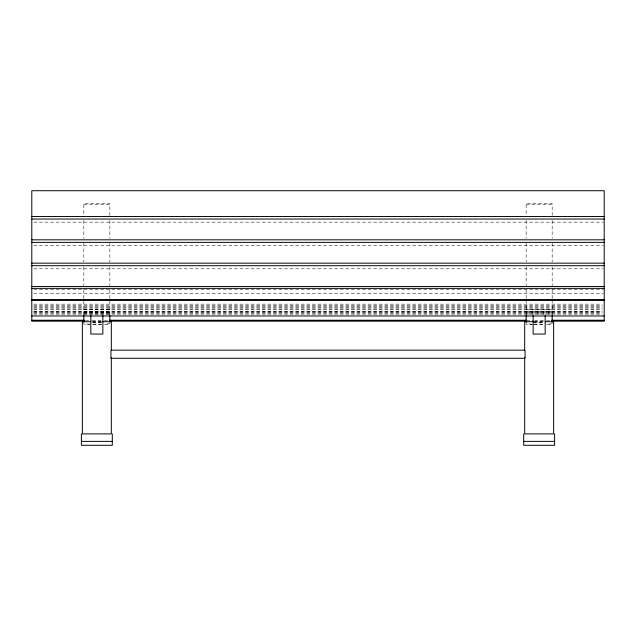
<?xml version="1.0" encoding="UTF-8"?>
<svg xmlns="http://www.w3.org/2000/svg" width="636" height="636" viewBox="0 0 636 636"><rect width="100%" height="100%" fill="white"/><g stroke="black" fill="none" stroke-linecap="round" stroke-linejoin="round"><path stroke-width="0.48" stroke-dasharray="3.18 2.39" d="M109.853 323.732L104.081 324.217M552.167 323.732L546.396 324.217M89.604 324.217L83.833 323.732M531.919 324.217L526.147 323.732M533.898 324.169L542.905 324.137M93.094 324.137L102.102 324.169M83.833 204.538L109.853 204.538M526.147 204.538L552.167 204.538M33.788 222.155L603.206 222.155M33.788 245.48L603.206 245.48M33.788 268.813L603.206 268.813M33.788 289.595L603.206 289.595M33.788 293.395L603.206 293.395M33.788 304.159L602.212 304.159M33.788 305.391L602.212 305.391M33.788 306.798L602.212 306.798M33.788 307.26L602.212 307.26M33.788 308.913L602.212 308.913M33.788 309.247L602.212 309.247M83.833 309.597L109.853 309.597M526.147 309.597L552.167 309.597M83.833 311.394L109.853 311.394M526.147 311.394L552.167 311.394M33.788 311.489L602.212 311.489M33.788 311.831L602.212 311.831M83.833 312.204L109.853 312.204M526.147 312.204L552.167 312.204M33.788 312.308L602.212 312.308M33.788 313.127L602.212 313.127M83.833 313.969L109.853 313.969M526.147 313.969L552.167 313.969M33.788 314.144L602.212 314.144M85.463 320.242L91.425 320.242M92.419 320.242L103.35 320.242M104.344 320.242L109.312 320.242M526.688 320.242L533.644 320.242M534.638 320.242L545.569 320.242M546.562 320.242L550.538 320.242M92.419 321.172L101.363 321.172M534.638 321.172L543.581 321.172M92.506 321.641L102.142 321.641M533.858 321.641L543.494 321.641M92.681 322.388L101.935 322.388M534.065 322.388L543.319 322.388M92.681 322.42L101.935 322.42M533.143 322.42L543.319 322.42M90.829 324.249L83.833 324.249L83.833 323.676M92.681 324.249L102.857 324.249M104.837 324.249L109.853 324.249L109.853 323.676M533.143 324.249L526.147 324.249L526.147 323.676M534.065 324.249L545.171 324.249M547.143 324.249L552.167 324.249L552.167 323.676M552.167 215.517L552.167 203.647L526.147 203.647L526.147 215.517M552.167 220.382L552.167 238.277M552.167 243.159L552.167 262.024M552.167 266.929L552.167 285.771M552.167 289.714L552.167 299.143M552.167 300.041L552.167 316.299M526.147 220.382L526.147 238.277M526.147 243.159L526.147 262.024M526.147 266.929L526.147 285.771M526.147 289.714L526.147 299.143M526.147 300.041L526.147 314.764M109.853 215.517L109.853 203.647L83.833 203.647L83.833 215.517M109.853 220.382L109.853 238.277M109.853 243.159L109.853 262.024M109.853 266.929L109.853 285.771M109.853 289.714L109.853 300.041M109.853 300.979L109.853 316.8M83.833 220.382L83.833 238.277M83.833 243.159L83.833 262.024M83.833 266.929L83.833 285.771M83.833 289.714L83.833 299.143M83.833 300.979L83.833 314.764"/><path stroke-width="0.95" d="M31.8 216.494L604.2 216.494M31.8 219.038L604.2 219.038M31.8 239.82L604.2 239.82M31.8 242.372L604.2 242.372M31.8 263.153L604.2 263.153M31.8 265.697L604.2 265.697M31.8 286.478L604.2 286.478M31.8 288.362L604.2 288.362M31.8 299.81L604.2 299.81M31.8 300.176L604.2 300.176M31.8 315.981L604.2 315.981M31.8 320.242L84.469 320.242M109.312 320.242L526.688 320.242M551.531 320.242L604.2 320.242M84.469 321.172L31.8 321.172L31.8 190.721L604.2 190.721L604.2 321.172L551.531 321.172M109.312 321.172L526.688 321.172M90.829 321.689L82.37 321.689L82.37 433.895L111.316 433.895L111.316 358.275A4.118 0.541 -90 0 1 110.934 357.09L110.934 351.334A4.118 0.541 -90 0 1 111.316 350.15M102.857 321.689L111.316 321.689L111.316 350.15L524.684 350.15L524.684 321.689L533.143 321.689M545.171 321.689L553.63 321.689L553.63 433.895L524.684 433.895L524.684 358.275A4.118 0.541 -90 0 0 525.066 357.09L525.066 351.334A4.118 0.541 -90 0 0 524.684 350.15M81.392 441.376L112.294 441.376M523.706 441.376L554.608 441.376M554.608 433.895L554.608 445.28L523.706 445.28L523.706 433.895M552.167 315.464L552.167 322.42M545.171 315.575L545.171 334.051L533.143 334.051L533.143 315.575M526.147 315.464L526.147 322.42M112.294 433.895L112.294 445.28L81.392 445.28L81.392 433.895M109.853 315.464L109.853 322.42M102.857 315.575L102.857 334.051L90.829 334.051L90.829 315.575M83.833 315.464L83.833 322.42M111.046 357.734A4.118 0.541 90 0 0 111.316 358.275L524.684 358.275A4.118 0.541 90 0 0 524.954 357.734"/></g></svg>
